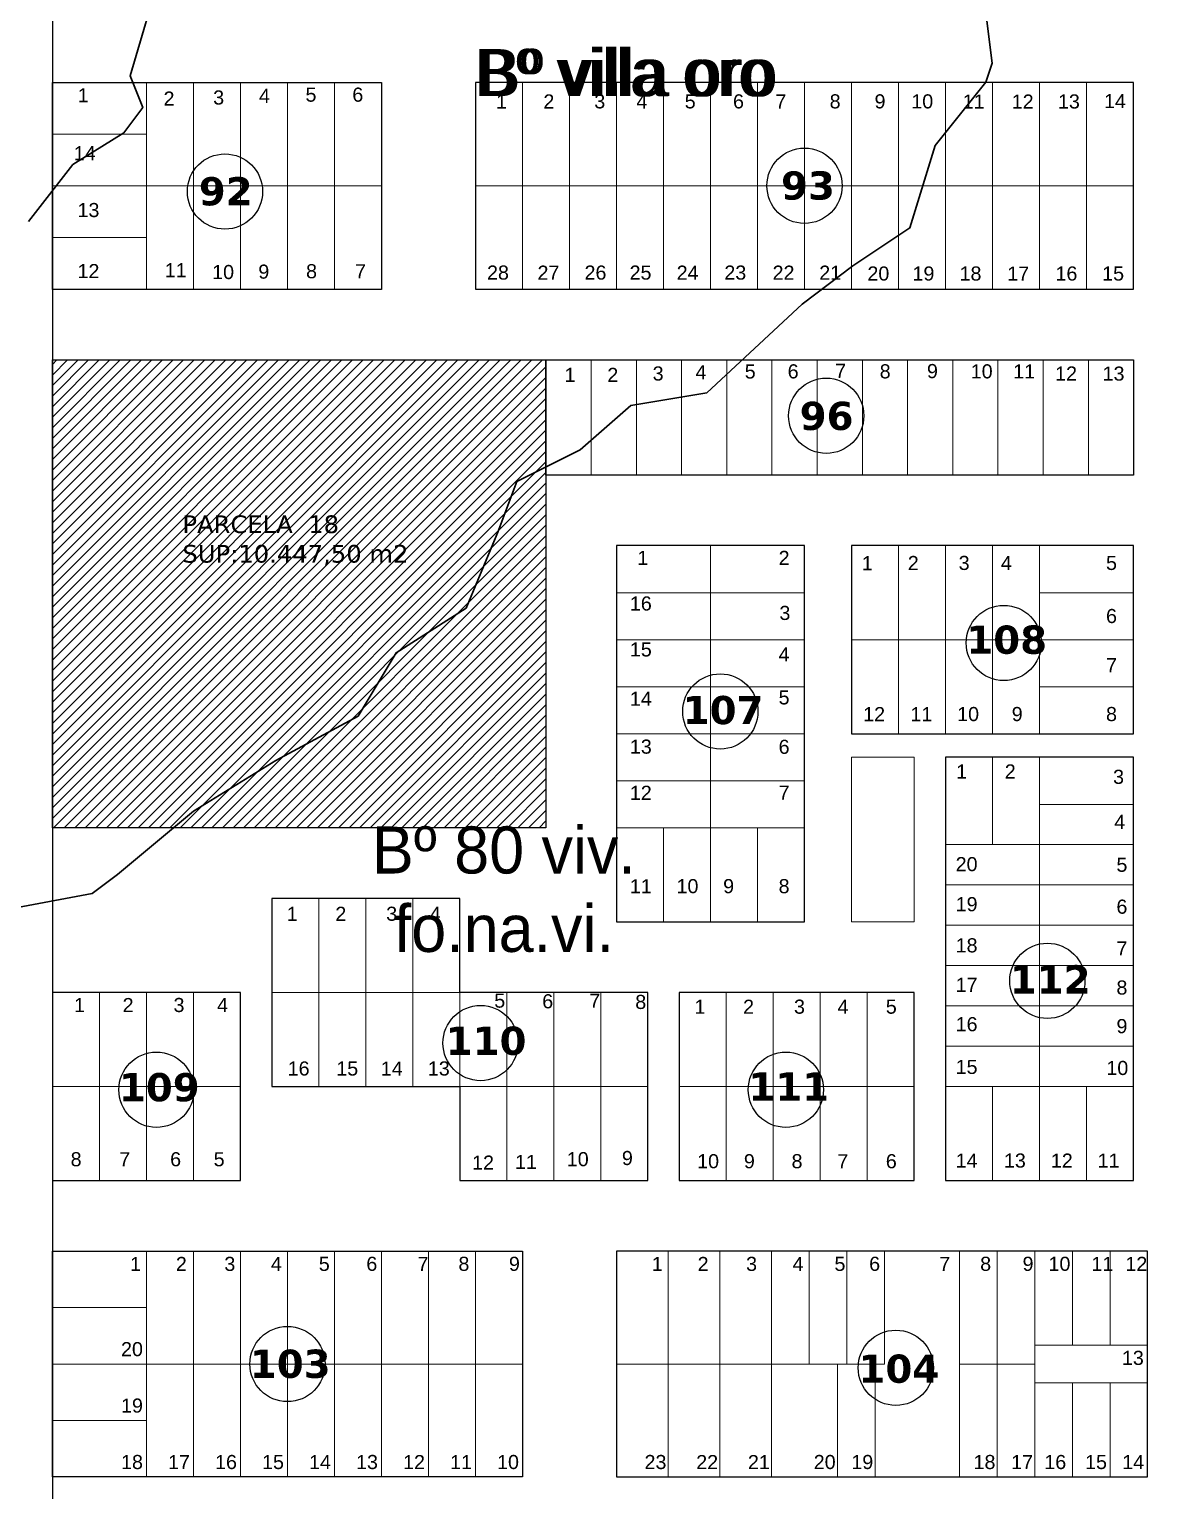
# Model space of a CAD drawing. Header units: millimetres. Extents: x 0 to 6558, y 60 to 10727.
# Drawn here: x 3195 to 3437.7, y 7909.7 to 8220.4 of the extents above; entities that cross this region are included whole.
import ezdxf

# ---------------------------------------------------------------- set-up
doc = ezdxf.new("R2010")
doc.units = ezdxf.units.MM
for name, color, linetype, lineweight in [('0 LAGUNA', 140, 'Continuous', 30), ('0 NOMBRE DE BARRIOS', 251, 'Continuous', 35), ('0 N° DE PARCELA', 255, 'Continuous', 25), ('0 SIG - PARCELAS', 252, 'Continuous', 18), ('nombre de parcelas', 250, 'Continuous', 18)]:
    doc.layers.add(name, color=color, linetype=linetype, lineweight=lineweight)
for name, color, linetype in [('0 N° DE MANZANA', 255, 'Continuous'), ('0 SIG - CHACRAS', 253, 'Continuous'), ('0 SIG - MANZANAS', 253, 'Continuous'), ('TERRENO MUNICIPAL', 10, 'Continuous')]:
    doc.layers.add(name, color=color, linetype=linetype)
doc.styles.get("Standard").update_dxf_attribs({"font": 'arial.ttf'})
doc.styles.add('STYLE1', font='arial.ttf')

msp = doc.modelspace()

# ---------------------------------------------------------------- hatches: boundary and pattern name
at = {"layer": 'TERRENO MUNICIPAL'}
h = msp.add_hatch(dxfattribs=at)
h.set_pattern_fill('ANSI31', color=256, scale=0.5)
h.set_pattern_definition([(45, (-322.4474, 5693.1154), (-1.122532, 1.122532), [])])
h.paths.add_polyline_path([(3199.979, 8150.105), (3304.979, 8150.105), (3304.979, 8050.605), (3199.979, 8050.605)])

# ---------------------------------------------------------------- linework, layer by layer
at = {"layer": '0 LAGUNA'}
for points in [[(3397.216, 8234.769), (3399.914, 8213.203), (3398.565, 8209.159), (3387.775, 8195.681), (3382.381, 8178.158), (3370.242, 8170.071), (3359.453, 8161.984), (3359.453, 8161.984), (3339.222, 8143.114), (3323.037, 8140.418), (3312.248, 8130.983), (3298.761, 8124.243), (3294.715, 8113.46), (3287.971, 8097.286), (3273.135, 8087.851), (3265.043, 8074.372), (3247.51, 8064.937), (3229.977, 8054.154), (3213.792, 8040.676), (3208.397, 8036.632), (3186.818, 8032.588)], [(3397.216, 8234.769), (3399.914, 8213.203), (3398.565, 8209.159), (3387.775, 8195.681), (3382.381, 8178.158), (3370.242, 8170.071), (3359.453, 8161.984), (3359.453, 8161.984), (3339.222, 8143.114), (3323.037, 8140.418), (3312.248, 8130.983), (3298.761, 8124.243), (3294.715, 8113.46), (3287.971, 8097.286), (3273.135, 8087.851), (3265.043, 8074.372), (3247.51, 8064.937), (3229.977, 8054.154), (3213.792, 8040.676), (3208.397, 8036.632), (3186.818, 8032.588)], [(3194.91, 8179.506), (3204.351, 8191.637), (3215.141, 8198.376), (3219.187, 8203.768), (3216.489, 8210.507), (3223.233, 8233.421)], [(3194.91, 8179.506), (3204.351, 8191.637), (3215.141, 8198.376), (3219.187, 8203.768), (3216.489, 8210.507), (3223.233, 8233.421)]]:
    msp.add_lwpolyline(points, dxfattribs=at)
at = {"layer": '0 N° DE MANZANA'}
for centre in [(3359.979, 8187.133), (3236.682, 8185.903), (3364.592, 8138.228), (3402.374, 8089.917), (3342.065, 8075.359), (3411.652, 8018.083), (3291.051, 8004.848), (3222.11, 7994.922), (3356.009, 7994.922), (3249.979, 7936.605), (3379.406, 7935.805)]:
    msp.add_circle(centre, 8, dxfattribs=at)
at = {"layer": '0 SIG - CHACRAS'}
msp.add_lwpolyline([(3199.979, 7425.105), (4179.979, 7425.105), (4179.979, 8400.105), (3199.979, 8400.105)], close=True, dxfattribs=at)
at = {"layer": '0 SIG - MANZANAS'}
for points in [[(3269.979, 8165.105), (3199.979, 8165.105), (3199.979, 8209.105), (3269.979, 8209.105)], [(3289.979, 8165.133), (3429.979, 8165.133), (3429.979, 8209.105), (3289.979, 8209.105)], [(3304.979, 8050.605), (3199.979, 8050.605), (3199.979, 8150.105), (3304.979, 8150.105)], [(3304.979, 8150.105), (3429.979, 8150.105), (3429.979, 8125.605), (3304.979, 8125.605)], [(3319.979, 8030.605), (3359.979, 8030.605), (3359.979, 8110.605), (3319.979, 8110.605)], [(3429.979, 8110.605), (3369.979, 8110.605), (3369.979, 8070.605), (3429.979, 8070.605)], [(3389.979, 7975.605), (3429.979, 7975.605), (3429.979, 8065.605), (3389.979, 8065.605)], [(3286.659, 7995.605), (3286.659, 7975.605), (3326.659, 7975.605), (3326.659, 8015.605), (3286.659, 8015.605), (3286.659, 8035.605), (3246.659, 8035.605), (3246.659, 7995.605)], [(3199.979, 7975.605), (3239.979, 7975.605), (3239.979, 8015.605), (3199.979, 8015.605)], [(3333.319, 7975.605), (3383.319, 7975.605), (3383.319, 8015.605), (3333.319, 8015.605)], [(3299.979, 7912.605), (3199.979, 7912.605), (3199.979, 7960.605), (3299.979, 7960.605)], [(3432.979, 7960.605), (3319.979, 7960.605), (3319.979, 7912.605), (3432.979, 7912.605)]]:
    msp.add_lwpolyline(points, close=True, dxfattribs=at)
at = {"layer": '0 SIG - PARCELAS'}
msp.add_line((3409.979, 7975.605), (3409.979, 7995.605), dxfattribs=at)
msp.add_line((3409.979, 7975.605), (3409.979, 7995.605), dxfattribs=at)
for points in [[(3199.979, 8198.105), (3219.979, 8198.105), (3219.979, 8209.105), (3199.979, 8209.105)], [(3199.979, 8198.105), (3219.979, 8198.105), (3219.979, 8209.105), (3199.979, 8209.105)], [(3219.979, 8209.105), (3229.979, 8209.105), (3229.979, 8187.105), (3219.979, 8187.105)], [(3219.979, 8209.105), (3229.979, 8209.105), (3229.979, 8187.105), (3219.979, 8187.105)], [(3219.979, 8209.105), (3229.979, 8209.105), (3229.979, 8187.105), (3219.979, 8187.105)], [(3219.979, 8209.105), (3229.979, 8209.105), (3229.979, 8187.105), (3219.979, 8187.105)], [(3229.979, 8209.105), (3239.979, 8209.105), (3239.979, 8187.105), (3229.979, 8187.105)], [(3229.979, 8209.105), (3239.979, 8209.105), (3239.979, 8187.105), (3229.979, 8187.105)], [(3229.979, 8209.105), (3239.979, 8209.105), (3239.979, 8187.105), (3229.979, 8187.105)], [(3229.979, 8209.105), (3239.979, 8209.105), (3239.979, 8187.105), (3229.979, 8187.105)], [(3239.979, 8209.105), (3249.979, 8209.105), (3249.979, 8187.105), (3239.979, 8187.105)], [(3239.979, 8209.105), (3249.979, 8209.105), (3249.979, 8187.105), (3239.979, 8187.105)], [(3239.979, 8209.105), (3249.979, 8209.105), (3249.979, 8187.105), (3239.979, 8187.105)], [(3239.979, 8209.105), (3249.979, 8209.105), (3249.979, 8187.105), (3239.979, 8187.105)], [(3249.979, 8209.105), (3259.979, 8209.105), (3259.979, 8187.105), (3249.979, 8187.105)], [(3249.979, 8209.105), (3259.979, 8209.105), (3259.979, 8187.105), (3249.979, 8187.105)], [(3249.979, 8209.105), (3259.979, 8209.105), (3259.979, 8187.105), (3249.979, 8187.105)], [(3249.979, 8209.105), (3259.979, 8209.105), (3259.979, 8187.105), (3249.979, 8187.105)], [(3259.979, 8209.105), (3269.979, 8209.105), (3269.979, 8187.105), (3259.979, 8187.105)], [(3259.979, 8209.105), (3269.979, 8209.105), (3269.979, 8187.105), (3259.979, 8187.105)], [(3289.979, 8209.105), (3299.979, 8209.105), (3299.979, 8187.133), (3289.979, 8187.133)], [(3299.979, 8209.105), (3309.979, 8209.105), (3309.979, 8187.133), (3299.979, 8187.133)], [(3309.979, 8209.105), (3319.979, 8209.105), (3319.979, 8187.133), (3309.979, 8187.133)], [(3319.979, 8209.105), (3329.979, 8209.105), (3329.979, 8187.133), (3319.979, 8187.133)], [(3329.979, 8209.105), (3339.979, 8209.105), (3339.979, 8187.133), (3329.979, 8187.133)], [(3339.979, 8209.105), (3349.979, 8209.105), (3349.979, 8187.133), (3339.979, 8187.133)], [(3349.979, 8209.105), (3359.979, 8209.105), (3359.979, 8187.133), (3349.979, 8187.133)], [(3359.979, 8209.105), (3369.979, 8209.105), (3369.979, 8187.133), (3359.979, 8187.133)], [(3369.979, 8209.105), (3379.979, 8209.105), (3379.979, 8187.133), (3369.979, 8187.133)], [(3379.979, 8209.105), (3389.979, 8209.105), (3389.979, 8187.105), (3379.979, 8187.105)], [(3389.979, 8209.105), (3399.979, 8209.105), (3399.979, 8187.133), (3389.979, 8187.133)], [(3399.979, 8209.105), (3409.979, 8209.105), (3409.979, 8187.133), (3399.979, 8187.133)], [(3409.979, 8209.105), (3419.979, 8209.105), (3419.979, 8187.133), (3409.979, 8187.133)], [(3419.979, 8209.105), (3429.979, 8209.105), (3429.979, 8187.133), (3419.979, 8187.133)], [(3199.979, 8187.105), (3219.979, 8187.105), (3219.979, 8198.105), (3199.979, 8198.105)], [(3199.979, 8187.105), (3219.979, 8187.105), (3219.979, 8198.105), (3199.979, 8198.105)], [(3199.979, 8176.105), (3219.979, 8176.105), (3219.979, 8187.105), (3199.979, 8187.105)], [(3199.979, 8176.105), (3219.979, 8176.105), (3219.979, 8187.105), (3199.979, 8187.105)], [(3219.979, 8187.105), (3229.979, 8187.105), (3229.979, 8165.105), (3219.979, 8165.105)], [(3219.979, 8187.105), (3229.979, 8187.105), (3229.979, 8165.105), (3219.979, 8165.105)], [(3219.979, 8187.105), (3229.979, 8187.105), (3229.979, 8165.105), (3219.979, 8165.105)], [(3219.979, 8187.105), (3229.979, 8187.105), (3229.979, 8165.105), (3219.979, 8165.105)], [(3229.979, 8187.105), (3239.979, 8187.105), (3239.979, 8165.105), (3229.979, 8165.105)], [(3229.979, 8187.105), (3239.979, 8187.105), (3239.979, 8165.105), (3229.979, 8165.105)], [(3229.979, 8187.105), (3239.979, 8187.105), (3239.979, 8165.105), (3229.979, 8165.105)], [(3229.979, 8187.105), (3239.979, 8187.105), (3239.979, 8165.105), (3229.979, 8165.105)], [(3239.979, 8187.105), (3249.979, 8187.105), (3249.979, 8165.105), (3239.979, 8165.105)], [(3239.979, 8187.105), (3249.979, 8187.105), (3249.979, 8165.105), (3239.979, 8165.105)], [(3239.979, 8187.105), (3249.979, 8187.105), (3249.979, 8165.105), (3239.979, 8165.105)], [(3239.979, 8187.105), (3249.979, 8187.105), (3249.979, 8165.105), (3239.979, 8165.105)], [(3249.979, 8187.105), (3259.979, 8187.105), (3259.979, 8165.105), (3249.979, 8165.105)], [(3249.979, 8187.105), (3259.979, 8187.105), (3259.979, 8165.105), (3249.979, 8165.105)], [(3249.979, 8187.105), (3259.979, 8187.105), (3259.979, 8165.105), (3249.979, 8165.105)], [(3249.979, 8187.105), (3259.979, 8187.105), (3259.979, 8165.105), (3249.979, 8165.105)], [(3259.979, 8187.105), (3269.979, 8187.105), (3269.979, 8165.105), (3259.979, 8165.105)], [(3259.979, 8187.105), (3269.979, 8187.105), (3269.979, 8165.105), (3259.979, 8165.105)], [(3289.979, 8187.105), (3299.979, 8187.105), (3299.979, 8165.133), (3289.979, 8165.133)], [(3299.979, 8187.105), (3309.979, 8187.105), (3309.979, 8165.133), (3299.979, 8165.133)], [(3309.979, 8187.105), (3319.979, 8187.105), (3319.979, 8165.133), (3309.979, 8165.133)], [(3319.979, 8187.105), (3329.979, 8187.105), (3329.979, 8165.133), (3319.979, 8165.133)], [(3329.979, 8187.105), (3339.979, 8187.105), (3339.979, 8165.133), (3329.979, 8165.133)], [(3339.979, 8187.105), (3349.979, 8187.105), (3349.979, 8165.133), (3339.979, 8165.133)], [(3349.979, 8187.105), (3359.979, 8187.105), (3359.979, 8165.133), (3349.979, 8165.133)], [(3359.979, 8187.105), (3369.979, 8187.105), (3369.979, 8165.133), (3359.979, 8165.133)], [(3369.979, 8187.105), (3379.979, 8187.105), (3379.979, 8165.133), (3369.979, 8165.133)], [(3379.979, 8187.105), (3389.979, 8187.105), (3389.979, 8165.105), (3379.979, 8165.105)], [(3389.979, 8187.105), (3399.979, 8187.105), (3399.979, 8165.133), (3389.979, 8165.133)], [(3399.979, 8187.105), (3409.979, 8187.105), (3409.979, 8165.133), (3399.979, 8165.133)], [(3409.979, 8187.105), (3419.979, 8187.105), (3419.979, 8165.133), (3409.979, 8165.133)], [(3419.979, 8187.105), (3429.979, 8187.105), (3429.979, 8165.133), (3419.979, 8165.133)], [(3199.979, 8165.105), (3219.979, 8165.105), (3219.979, 8176.105), (3199.979, 8176.105)], [(3199.979, 8165.105), (3219.979, 8165.105), (3219.979, 8176.105), (3199.979, 8176.105)], [(3304.979, 8150.105), (3314.594, 8150.105), (3314.594, 8125.605), (3304.979, 8125.605)], [(3314.594, 8150.105), (3324.21, 8150.105), (3324.21, 8125.605), (3314.594, 8125.605)], [(3324.21, 8150.105), (3333.825, 8150.105), (3333.825, 8125.605), (3324.21, 8125.605)], [(3333.825, 8150.105), (3343.44, 8150.105), (3343.44, 8125.605), (3333.825, 8125.605)], [(3343.44, 8150.105), (3353.056, 8150.105), (3353.056, 8125.605), (3343.44, 8125.605)], [(3353.056, 8150.105), (3362.671, 8150.105), (3362.671, 8125.605), (3353.056, 8125.605)], [(3362.671, 8150.105), (3372.287, 8150.105), (3372.287, 8125.605), (3362.671, 8125.605)], [(3372.287, 8150.105), (3381.902, 8150.105), (3381.902, 8125.605), (3372.287, 8125.605)], [(3381.902, 8150.105), (3391.517, 8150.105), (3391.517, 8125.605), (3381.902, 8125.605)], [(3391.517, 8150.105), (3401.133, 8150.105), (3401.133, 8125.605), (3391.517, 8125.605)], [(3401.133, 8150.105), (3410.748, 8150.105), (3410.748, 8125.605), (3401.133, 8125.605)], [(3410.748, 8150.105), (3420.363, 8150.105), (3420.363, 8125.605), (3410.748, 8125.605)], [(3420.363, 8150.105), (3429.979, 8150.105), (3429.979, 8125.605), (3420.363, 8125.605)], [(3319.979, 8110.605), (3339.979, 8110.605), (3339.979, 8100.605), (3319.979, 8100.605)], [(3339.979, 8110.605), (3359.979, 8110.605), (3359.979, 8100.605), (3339.979, 8100.605)], [(3369.979, 8110.605), (3379.979, 8110.605), (3379.979, 8090.605), (3369.979, 8090.605)], [(3379.979, 8110.605), (3389.979, 8110.605), (3389.979, 8090.605), (3379.979, 8090.605)], [(3389.979, 8110.605), (3399.979, 8110.605), (3399.979, 8090.605), (3389.979, 8090.605)], [(3399.979, 8110.605), (3409.979, 8110.605), (3409.979, 8090.605), (3399.979, 8090.605)], [(3409.979, 8110.605), (3429.979, 8110.605), (3429.979, 8100.605), (3409.979, 8100.605)], [(3319.979, 8100.605), (3339.979, 8100.605), (3339.979, 8090.605), (3319.979, 8090.605)], [(3339.979, 8100.605), (3359.979, 8100.605), (3359.979, 8090.605), (3339.979, 8090.605)], [(3409.979, 8100.605), (3429.979, 8100.605), (3429.979, 8090.605), (3409.979, 8090.605)], [(3319.979, 8090.605), (3339.979, 8090.605), (3339.979, 8080.605), (3319.979, 8080.605)], [(3339.979, 8090.605), (3359.979, 8090.605), (3359.979, 8080.605), (3339.979, 8080.605)], [(3369.979, 8090.605), (3379.979, 8090.605), (3379.979, 8070.605), (3369.979, 8070.605)], [(3379.979, 8090.605), (3389.979, 8090.605), (3389.979, 8070.605), (3379.979, 8070.605)], [(3389.979, 8090.605), (3399.979, 8090.605), (3399.979, 8070.605), (3389.979, 8070.605)], [(3399.979, 8090.605), (3409.979, 8090.605), (3409.979, 8070.605), (3399.979, 8070.605)], [(3409.979, 8090.605), (3429.979, 8090.605), (3429.979, 8080.605), (3409.979, 8080.605)], [(3409.979, 8090.605), (3429.979, 8090.605), (3429.979, 8080.605), (3409.979, 8080.605)], [(3319.979, 8080.605), (3339.979, 8080.605), (3339.979, 8070.605), (3319.979, 8070.605)], [(3339.979, 8080.605), (3359.979, 8080.605), (3359.979, 8070.605), (3339.979, 8070.605)], [(3409.979, 8080.605), (3429.979, 8080.605), (3429.979, 8070.605), (3409.979, 8070.605)], [(3319.979, 8070.605), (3339.979, 8070.605), (3339.979, 8060.605), (3319.979, 8060.605)], [(3339.979, 8070.605), (3359.979, 8070.605), (3359.979, 8060.605), (3339.979, 8060.605)], [(3383.319, 8030.605), (3369.979, 8030.605), (3369.979, 8065.605), (3383.319, 8065.605)], [(3389.979, 8065.605), (3399.979, 8065.605), (3399.979, 8047.033), (3389.979, 8047.033)], [(3399.979, 8065.605), (3409.979, 8065.605), (3409.979, 8047.033), (3399.979, 8047.033)], [(3409.979, 8065.605), (3429.979, 8065.605), (3429.979, 8055.605), (3409.979, 8055.605)], [(3319.979, 8060.605), (3339.979, 8060.605), (3339.979, 8050.605), (3319.979, 8050.605)], [(3339.979, 8060.605), (3359.979, 8060.605), (3359.979, 8050.605), (3339.979, 8050.605)], [(3409.979, 8055.605), (3429.979, 8055.605), (3429.979, 8047.033), (3409.979, 8047.033)], [(3319.979, 8050.605), (3329.979, 8050.605), (3329.979, 8030.605), (3319.979, 8030.605)], [(3329.979, 8050.605), (3339.979, 8050.605), (3339.979, 8030.605), (3329.979, 8030.605)], [(3339.979, 8050.605), (3349.979, 8050.605), (3349.979, 8030.605), (3339.979, 8030.605)], [(3349.979, 8050.605), (3359.979, 8050.605), (3359.979, 8030.605), (3349.979, 8030.605)], [(3389.979, 8047.033), (3409.979, 8047.033), (3409.979, 8038.462), (3389.979, 8038.462)], [(3409.979, 8047.033), (3429.979, 8047.033), (3429.979, 8038.462), (3409.979, 8038.462)], [(3389.979, 8038.462), (3409.979, 8038.462), (3409.979, 8029.891), (3389.979, 8029.891)], [(3409.979, 8038.462), (3429.979, 8038.462), (3429.979, 8029.891), (3409.979, 8029.891)], [(3246.659, 8035.605), (3256.659, 8035.605), (3256.659, 8015.605), (3246.659, 8015.605)], [(3246.659, 8035.605), (3256.659, 8035.605), (3256.659, 8015.605), (3246.659, 8015.605)], [(3246.659, 8035.605), (3256.659, 8035.605), (3256.659, 8015.605), (3246.659, 8015.605)], [(3256.659, 8035.605), (3266.659, 8035.605), (3266.659, 8015.605), (3256.659, 8015.605)], [(3266.659, 8035.605), (3276.659, 8035.605), (3276.659, 8015.605), (3266.659, 8015.605)], [(3276.659, 8035.605), (3286.659, 8035.605), (3286.659, 8015.605), (3276.659, 8015.605)], [(3389.979, 8029.891), (3409.979, 8029.891), (3409.979, 8021.319), (3389.979, 8021.319)], [(3409.979, 8029.891), (3429.979, 8029.891), (3429.979, 8021.319), (3409.979, 8021.319)], [(3389.979, 8021.319), (3409.979, 8021.319), (3409.979, 8012.748), (3389.979, 8012.748)], [(3409.979, 8021.319), (3429.979, 8021.319), (3429.979, 8012.748), (3409.979, 8012.748)], [(3199.979, 8015.605), (3209.979, 8015.605), (3209.979, 7995.605), (3199.979, 7995.605)], [(3209.979, 8015.605), (3219.979, 8015.605), (3219.979, 7995.605), (3209.979, 7995.605)], [(3219.979, 8015.605), (3229.979, 8015.605), (3229.979, 7995.605), (3219.979, 7995.605)], [(3229.979, 8015.605), (3239.979, 8015.605), (3239.979, 7995.605), (3229.979, 7995.605)], [(3246.659, 8015.605), (3256.659, 8015.605), (3256.659, 7995.605), (3246.659, 7995.605)], [(3246.659, 8015.605), (3256.659, 8015.605), (3256.659, 7995.605), (3246.659, 7995.605)], [(3246.659, 8015.605), (3256.659, 8015.605), (3256.659, 7995.605), (3246.659, 7995.605)], [(3256.659, 8015.605), (3266.659, 8015.605), (3266.659, 7995.605), (3256.659, 7995.605)], [(3266.659, 8015.605), (3276.659, 8015.605), (3276.659, 7995.605), (3266.659, 7995.605)], [(3276.659, 8015.605), (3286.659, 8015.605), (3286.659, 7995.605), (3276.659, 7995.605)], [(3286.659, 8015.605), (3296.659, 8015.605), (3296.659, 7995.605), (3286.659, 7995.605)], [(3296.659, 8015.605), (3306.659, 8015.605), (3306.659, 7995.605), (3296.659, 7995.605)], [(3306.659, 8015.605), (3316.659, 8015.605), (3316.659, 7995.605), (3306.659, 7995.605)], [(3316.659, 8015.605), (3326.659, 8015.605), (3326.659, 7995.605), (3316.659, 7995.605)], [(3333.319, 8015.605), (3343.319, 8015.605), (3343.319, 7995.605), (3333.319, 7995.605)], [(3343.319, 8015.605), (3353.319, 8015.605), (3353.319, 7995.605), (3343.319, 7995.605)], [(3353.319, 8015.605), (3363.319, 8015.605), (3363.319, 7995.605), (3353.319, 7995.605)], [(3363.319, 8015.605), (3373.319, 8015.605), (3373.319, 7995.605), (3363.319, 7995.605)], [(3373.319, 8015.605), (3383.319, 8015.605), (3383.319, 7995.605), (3373.319, 7995.605)], [(3389.979, 8012.748), (3409.979, 8012.748), (3409.979, 8004.176), (3389.979, 8004.176)], [(3409.979, 8012.748), (3429.979, 8012.748), (3429.979, 8004.176), (3409.979, 8004.176)], [(3389.979, 8004.176), (3409.979, 8004.176), (3409.979, 7995.605), (3389.979, 7995.605)], [(3409.979, 8004.176), (3429.979, 8004.176), (3429.979, 7995.605), (3409.979, 7995.605)], [(3199.979, 7995.605), (3209.979, 7995.605), (3209.979, 7975.605), (3199.979, 7975.605)], [(3209.979, 7995.605), (3219.979, 7995.605), (3219.979, 7975.605), (3209.979, 7975.605)], [(3219.979, 7995.605), (3229.979, 7995.605), (3229.979, 7975.605), (3219.979, 7975.605)], [(3229.979, 7995.605), (3239.979, 7995.605), (3239.979, 7975.605), (3229.979, 7975.605)], [(3286.659, 7995.605), (3296.659, 7995.605), (3296.659, 7975.605), (3286.659, 7975.605)], [(3296.659, 7995.605), (3306.659, 7995.605), (3306.659, 7975.605), (3296.659, 7975.605)], [(3306.659, 7995.605), (3316.659, 7995.605), (3316.659, 7975.605), (3306.659, 7975.605)], [(3316.659, 7995.605), (3326.659, 7995.605), (3326.659, 7975.605), (3316.659, 7975.605)], [(3333.319, 7995.605), (3343.319, 7995.605), (3343.319, 7975.605), (3333.319, 7975.605)], [(3343.319, 7995.605), (3353.319, 7995.605), (3353.319, 7975.605), (3343.319, 7975.605)], [(3353.319, 7995.605), (3363.319, 7995.605), (3363.319, 7975.605), (3353.319, 7975.605)], [(3363.319, 7995.605), (3373.319, 7995.605), (3373.319, 7975.605), (3363.319, 7975.605)], [(3373.319, 7995.605), (3383.319, 7995.605), (3383.319, 7975.605), (3373.319, 7975.605)], [(3389.979, 7995.605), (3399.979, 7995.605), (3399.979, 7975.605), (3389.979, 7975.605)], [(3399.979, 7995.605), (3409.979, 7995.605), (3409.979, 7975.605), (3399.979, 7975.605)], [(3409.979, 7995.605), (3419.979, 7995.605), (3419.979, 7975.605), (3409.979, 7975.605)], [(3419.979, 7995.605), (3429.979, 7995.605), (3429.979, 7975.605), (3419.979, 7975.605)], [(3199.979, 7948.605), (3219.979, 7948.605), (3219.979, 7960.605), (3199.979, 7960.605)], [(3219.979, 7936.605), (3229.979, 7936.605), (3229.979, 7960.605), (3219.979, 7960.605)], [(3229.979, 7936.605), (3239.979, 7936.605), (3239.979, 7960.605), (3229.979, 7960.605)], [(3239.979, 7936.605), (3249.979, 7936.605), (3249.979, 7960.605), (3239.979, 7960.605)], [(3249.979, 7936.605), (3259.979, 7936.605), (3259.979, 7960.605), (3249.979, 7960.605)], [(3259.979, 7936.605), (3269.979, 7936.605), (3269.979, 7960.605), (3259.979, 7960.605)], [(3269.979, 7936.605), (3279.979, 7936.605), (3279.979, 7960.605), (3269.979, 7960.605)], [(3279.979, 7936.605), (3289.979, 7936.605), (3289.979, 7960.605), (3279.979, 7960.605)], [(3289.979, 7936.605), (3299.979, 7936.605), (3299.979, 7960.605), (3289.979, 7960.605)], [(3319.979, 7960.605), (3330.979, 7960.605), (3330.979, 7936.605), (3319.979, 7936.605)], [(3319.979, 7960.605), (3330.979, 7960.605), (3330.979, 7936.605), (3319.979, 7936.605)], [(3330.979, 7960.605), (3341.979, 7960.605), (3341.979, 7936.605), (3330.979, 7936.605)], [(3341.979, 7960.605), (3352.979, 7960.605), (3352.979, 7936.605), (3341.979, 7936.605)], [(3199.979, 7936.605), (3219.979, 7936.605), (3219.979, 7948.605), (3199.979, 7948.605)], [(3199.979, 7924.605), (3219.979, 7924.605), (3219.979, 7936.605), (3199.979, 7936.605)], [(3219.979, 7912.605), (3229.979, 7912.605), (3229.979, 7936.605), (3219.979, 7936.605)], [(3229.979, 7912.605), (3239.979, 7912.605), (3239.979, 7936.605), (3229.979, 7936.605)], [(3239.979, 7912.605), (3249.979, 7912.605), (3249.979, 7936.605), (3239.979, 7936.605)], [(3249.979, 7912.605), (3259.979, 7912.605), (3259.979, 7936.605), (3249.979, 7936.605)], [(3259.979, 7912.605), (3269.979, 7912.605), (3269.979, 7936.605), (3259.979, 7936.605)], [(3269.979, 7912.605), (3279.979, 7912.605), (3279.979, 7936.605), (3269.979, 7936.605)], [(3279.979, 7912.605), (3289.979, 7912.605), (3289.979, 7936.605), (3279.979, 7936.605)], [(3289.979, 7912.605), (3299.979, 7912.605), (3299.979, 7936.605), (3289.979, 7936.605)], [(3319.979, 7936.605), (3330.979, 7936.605), (3330.979, 7912.605), (3319.979, 7912.605)], [(3330.979, 7936.605), (3341.979, 7936.605), (3341.979, 7912.605), (3330.979, 7912.605)], [(3341.979, 7936.605), (3352.979, 7936.605), (3352.979, 7912.605), (3341.979, 7912.605)], [(3199.979, 7912.605), (3219.979, 7912.605), (3219.979, 7924.605), (3199.979, 7924.605)]]:
    msp.add_lwpolyline(points, close=True, dxfattribs=at)
for points in [[(3352.979, 7960.605), (3360.979, 7960.605), (3360.979, 7936.605), (3352.979, 7936.605), (3352.979, 7960.605)], [(3360.979, 7960.605), (3368.979, 7960.605), (3368.979, 7936.605), (3360.979, 7936.605), (3360.979, 7960.605)], [(3368.979, 7960.605), (3376.979, 7960.605), (3376.979, 7936.605), (3368.979, 7936.605), (3368.979, 7960.605)], [(3376.979, 7960.605), (3392.979, 7960.605), (3392.979, 7912.605), (3374.979, 7912.605), (3374.979, 7936.605), (3376.979, 7936.605), (3376.979, 7960.605)], [(3392.979, 7960.605), (3400.979, 7960.605), (3400.979, 7936.605), (3392.979, 7936.605), (3392.979, 7960.605)], [(3400.979, 7960.605), (3408.979, 7960.605), (3408.979, 7936.605), (3400.979, 7936.605), (3400.979, 7960.605)], [(3408.979, 7960.605), (3416.979, 7960.605), (3416.979, 7940.605), (3408.979, 7940.605), (3408.979, 7960.605)], [(3416.979, 7960.605), (3424.979, 7960.605), (3424.979, 7940.605), (3416.979, 7940.605), (3416.979, 7960.605)], [(3424.979, 7960.605), (3432.979, 7960.605), (3432.979, 7940.605), (3424.979, 7940.605), (3424.979, 7960.605)], [(3408.979, 7936.605), (3408.979, 7940.605), (3432.979, 7940.605), (3432.979, 7932.605), (3408.979, 7932.605), (3408.979, 7940.605)], [(3352.979, 7936.605), (3366.979, 7936.605), (3366.979, 7912.605), (3352.979, 7912.605), (3352.979, 7936.605), (3366.979, 7936.605)], [(3366.979, 7936.605), (3374.979, 7936.605), (3374.979, 7912.605), (3366.979, 7912.605), (3366.979, 7936.605)], [(3392.979, 7936.605), (3400.979, 7936.605), (3400.979, 7912.605), (3392.979, 7912.605), (3392.979, 7936.605)], [(3400.979, 7936.605), (3408.979, 7936.605), (3408.979, 7912.605), (3400.979, 7912.605), (3400.979, 7936.605)], [(3408.979, 7932.605), (3416.979, 7932.605), (3416.979, 7912.605), (3408.979, 7912.605), (3408.979, 7932.605)], [(3416.979, 7932.605), (3424.979, 7932.605), (3424.979, 7912.605), (3416.979, 7912.605), (3416.979, 7932.605)], [(3424.979, 7932.605), (3432.979, 7932.605), (3432.979, 7912.605), (3424.979, 7912.605), (3424.979, 7932.605)]]:
    msp.add_lwpolyline(points, dxfattribs=at)
at = {"layer": 'TERRENO MUNICIPAL'}
msp.add_lwpolyline([(3199.979, 8150.105), (3304.979, 8150.105), (3304.979, 8050.605), (3199.979, 8050.605)], close=True, dxfattribs=at)

# ---------------------------------------------------------------- texts
at = {"layer": '0 NOMBRE DE BARRIOS', "linetype": 'Continuous', "lineweight": 25, "char_height": 10, "width": 338.88889, "attachment_point": 5}
for s, insert in [('{\\fBankGothic Lt BT|b0|i0|c0|p34;Bº villa oro}', (3321.474, 8211.114)), ('{\\fBankGothic Lt BT|b0|i0|c0|p34;Bº villa oro}', (3322.468, 8211.114)), ('{\\fBankGothic Lt BT|b0|i0|c0|p34;Bº 80 viv.\\Pfo.na.vi.}', (3296.015, 8037.493))]:
    msp.add_mtext(s, dxfattribs=dict(at, insert=insert))
at = {"layer": '0 N° DE MANZANA', "char_height": 6, "attachment_point": 4}
for s, insert, width in [('{\\fVerdana|b1|i0|c0|p34;92}', (3231.115, 8185.912), 338.88889), ('{\\fVerdana|b1|i0|c0|p34;93}', (3354.979, 8187.133), 338.88889), ('{\\fVerdana|b1|i0|c0|p34;96}', (3358.948, 8138.149), 338.88889), ('{\\fVerdana|b1|i0|c0|p34;108}', (3394.4, 8090.564), 338.88889), ('{\\fVerdana|b1|i0|c0|p34;107}', (3334.068, 8075.598), 338.88889), ('{\\fVerdana|b1|i0|c0|p34;112}', (3403.657, 8018.384), 338.88889), ('{\\fVerdana|b1|i0|c0|p34;110}', (3283.649, 8005.284), 338.88889), ('{\\fVerdana|b1|i0|c0|p34;109}', (3214.125, 7995.416), 338.88889), ('{\\fVerdana|b1|i0|c0|p34;111}', (3348.039, 7995.605), 338.88889), ('{\\fVerdana|b1|i0|c0|p34;103}', (3241.979, 7936.605), 338.88889), ('{\\fVerdana|b1|i0|c0|p34;104}', (3371.471, 7935.56), 338.87886)]:
    msp.add_mtext(s, dxfattribs=dict(at, insert=insert, width=width))
at = {"layer": '0 N° DE PARCELA', "char_height": 3, "attachment_point": 4, "style": 'STYLE1'}
for s, insert in [('1', (3205.375, 8206.377)), ('2', (3223.618, 8205.667)), ('3', (3234.172, 8205.877)), ('4', (3243.925, 8206.254)), ('5', (3253.821, 8206.482)), ('6', (3263.776, 8206.482)), ('1', (3294.344, 8205.054)), ('2', (3304.424, 8205.054)), ('3', (3315.253, 8205.054)), ('4', (3324.221, 8205.054)), ('5', (3334.494, 8205.054)), ('6', (3344.767, 8205.054)), ('7', (3353.779, 8205.054)), ('8', (3365.328, 8205.054)), ('9', (3374.88, 8205.054)), ('10', (3382.696, 8205.054)), ('11', (3393.632, 8205.031)), ('12', (3404.062, 8205.031)), ('13', (3413.897, 8205.031)), ('14', (3423.699, 8205.138)), ('14', (3204.52, 8194.052)), ('13', (3205.313, 8181.943)), ('12', (3205.313, 8168.983)), ('11', (3223.877, 8169.179)), ('10', (3233.958, 8168.768)), ('9', (3243.78, 8168.852)), ('8', (3253.939, 8168.936)), ('7', (3264.349, 8168.936)), ('28', (3292.432, 8168.65)), ('27', (3303.171, 8168.65)), ('26', (3313.175, 8168.65)), ('25', (3322.765, 8168.65)), ('24', (3332.778, 8168.65)), ('23', (3342.922, 8168.65)), ('22', (3353.186, 8168.65)), ('21', (3363.116, 8168.65)), ('20', (3373.361, 8168.45)), ('19', (3382.951, 8168.45)), ('18', (3392.964, 8168.45)), ('17', (3403.108, 8168.45)), ('16', (3413.372, 8168.45)), ('15', (3423.302, 8168.45)), ('1', (3308.925, 8146.92)), ('2', (3318.021, 8146.92)), ('3', (3327.668, 8147.195)), ('4', (3336.764, 8147.471)), ('5', (3347.259, 8147.616)), ('6', (3356.394, 8147.65)), ('7', (3366.491, 8147.771)), ('8', (3375.976, 8147.651)), ('9', (3386.029, 8147.705)), ('10', (3395.342, 8147.648)), ('11', (3404.38, 8147.67)), ('12', (3413.292, 8147.203)), ('13', (3423.394, 8147.173)), ('1', (3324.401, 8107.998)), ('2', (3354.468, 8107.998)), ('1', (3372.176, 8106.888)), ('2', (3381.949, 8106.914)), ('3', (3392.777, 8106.914)), ('4', (3401.746, 8106.914)), ('5', (3424.124, 8106.914)), ('16', (3322.826, 8098.291)), ('3', (3354.637, 8096.283)), ('6', (3424.124, 8095.629)), ('15', (3322.826, 8088.52)), ('4', (3354.468, 8087.505)), ('7', (3424.124, 8085.185)), ('5', (3354.468, 8078.327)), ('14', (3322.826, 8078.069)), ('12', (3372.46, 8074.783)), ('11', (3382.522, 8074.783)), ('10', (3392.455, 8074.783)), ('9', (3404.06, 8074.783)), ('8', (3424.124, 8074.783)), ('13', (3322.826, 8067.857)), ('6', (3354.468, 8067.816)), ('1', (3392.243, 8062.594)), ('2', (3402.583, 8062.594)), ('3', (3425.621, 8061.436)), ('12', (3322.826, 8058.059)), ('7', (3354.468, 8058.085)), ('4', (3425.875, 8051.879)), ('20', (3392.131, 8042.866)), ('5', (3426.345, 8042.738)), ('11', (3322.826, 8038.192)), ('10', (3332.748, 8038.192)), ('9', (3342.669, 8038.192)), ('8', (3354.468, 8038.192)), ('1', (3249.823, 8032.322)), ('2', (3260.162, 8032.322)), ('3', (3270.991, 8032.322)), ('4', (3280.253, 8032.322)), ('19', (3392.131, 8034.358)), ('6', (3426.345, 8033.825)), ('18', (3392.131, 8025.606)), ('7', (3426.345, 8024.966)), ('17', (3392.131, 8017.238)), ('8', (3426.345, 8016.635)), ('2', (3214.908, 8012.921)), ('3', (3225.737, 8012.921)), ('5', (3293.973, 8013.851)), ('6', (3304.18, 8013.713)), ('7', (3314.197, 8013.839)), ('8', (3323.97, 8013.571)), ('1', (3204.569, 8012.921)), ('4', (3234.999, 8012.921)), ('1', (3336.574, 8012.568)), ('2', (3346.913, 8012.568)), ('3', (3357.742, 8012.568)), ('4', (3367.004, 8012.568)), ('5', (3377.277, 8012.568)), ('16', (3392.131, 8008.836)), ('9', (3426.345, 8008.433)), ('16', (3250.021, 7999.424)), ('15', (3260.366, 7999.424)), ('14', (3269.834, 7999.424)), ('13', (3279.843, 7999.424)), ('15', (3392.131, 7999.754)), ('10', (3424.198, 7999.531)), ('8', (3203.847, 7980.126)), ('7', (3214.186, 7980.126)), ('6', (3225.015, 7980.126)), ('5', (3234.277, 7980.126)), ('12', (3289.26, 7979.427)), ('11', (3298.378, 7979.568)), ('10', (3309.402, 7980.147)), ('9', (3321.127, 7980.385)), ('10', (3337.137, 7979.706)), ('9', (3347.081, 7979.706)), ('8', (3357.225, 7979.706)), ('7', (3366.956, 7979.706)), ('6', (3377.277, 7979.706)), ('14', (3392.131, 7979.849)), ('13', (3402.403, 7979.849)), ('12', (3412.386, 7979.849)), ('11', (3422.332, 7979.849)), ('1', (3216.498, 7957.877)), ('2', (3226.236, 7957.877)), ('3', (3236.55, 7957.877)), ('4', (3246.435, 7957.877)), ('5', (3256.649, 7957.877)), ('6', (3266.757, 7957.891)), ('7', (3277.645, 7957.891)), ('8', (3286.353, 7957.891)), ('9', (3297.093, 7957.891)), ('1', (3327.498, 7957.877)), ('2', (3337.236, 7957.877)), ('3', (3347.55, 7957.877)), ('4', (3357.435, 7957.877)), ('5', (3366.354, 7957.877)), ('6', (3373.73, 7957.891)), ('7', (3388.645, 7957.891)), ('8', (3397.353, 7957.891)), ('9', (3406.367, 7957.891)), ('10', (3411.887, 7957.891)), ('11', (3421.02, 7957.891)), ('12', (3428.241, 7957.891)), ('20', (3214.57, 7939.748)), ('13', (3427.503, 7937.891)), ('{\\fArial|b0|i0|c238|p34;1}9', (3214.57, 7927.748)), ('{\\fArial|b0|i0|c238|p34;1}8', (3214.57, 7915.748)), ('{\\fArial|b0|i0|c238|p34;1}7', (3224.57, 7915.748)), ('{\\fArial|b0|i0|c238|p34;1}6', (3234.57, 7915.748)), ('{\\fArial|b0|i0|c238|p34;1}5', (3244.57, 7915.748)), ('{\\fArial|b0|i0|c238|p34;1}4', (3254.57, 7915.748)), ('{\\fArial|b0|i0|c238|p34;1}3', (3264.57, 7915.748)), ('{\\fArial|b0|i0|c238|p34;1}2', (3274.57, 7915.748)), ('{\\fArial|b0|i0|c238|p34;1}1', (3284.57, 7915.748)), ('{\\fArial|b0|i0|c238|p34;1}0', (3294.57, 7915.748)), ('23', (3325.941, 7915.748)), ('22', (3336.941, 7915.748)), ('21', (3347.941, 7915.748)), ('20', (3361.941, 7915.748)), ('{\\fArial|b0|i0|c238|p34;1}9', (3369.941, 7915.748)), ('{\\fArial|b0|i0|c238|p34;1}8', (3395.941, 7915.748)), ('{\\fArial|b0|i0|c238|p34;1}7', (3403.941, 7915.748)), ('{\\fArial|b0|i0|c238|p34;1}6', (3410.993, 7915.748)), ('{\\fArial|b0|i0|c238|p34;1}5', (3419.662, 7915.748)), ('{\\fArial|b0|i0|c238|p34;1}4', (3427.57, 7915.748))]:
    msp.add_mtext(s, dxfattribs=dict(at, insert=insert))
at = {"layer": 'nombre de parcelas', "color": 7, "insert": (3227.63, 8111.72), "char_height": 3.75975, "attachment_point": 4}
msp.add_mtext('{\\fVerdana|b0|i0|c0|p34;PARCELA  18\\PSUP:10.447,50 m2  }', dxfattribs=at)

doc.saveas('drawing.dxf')
